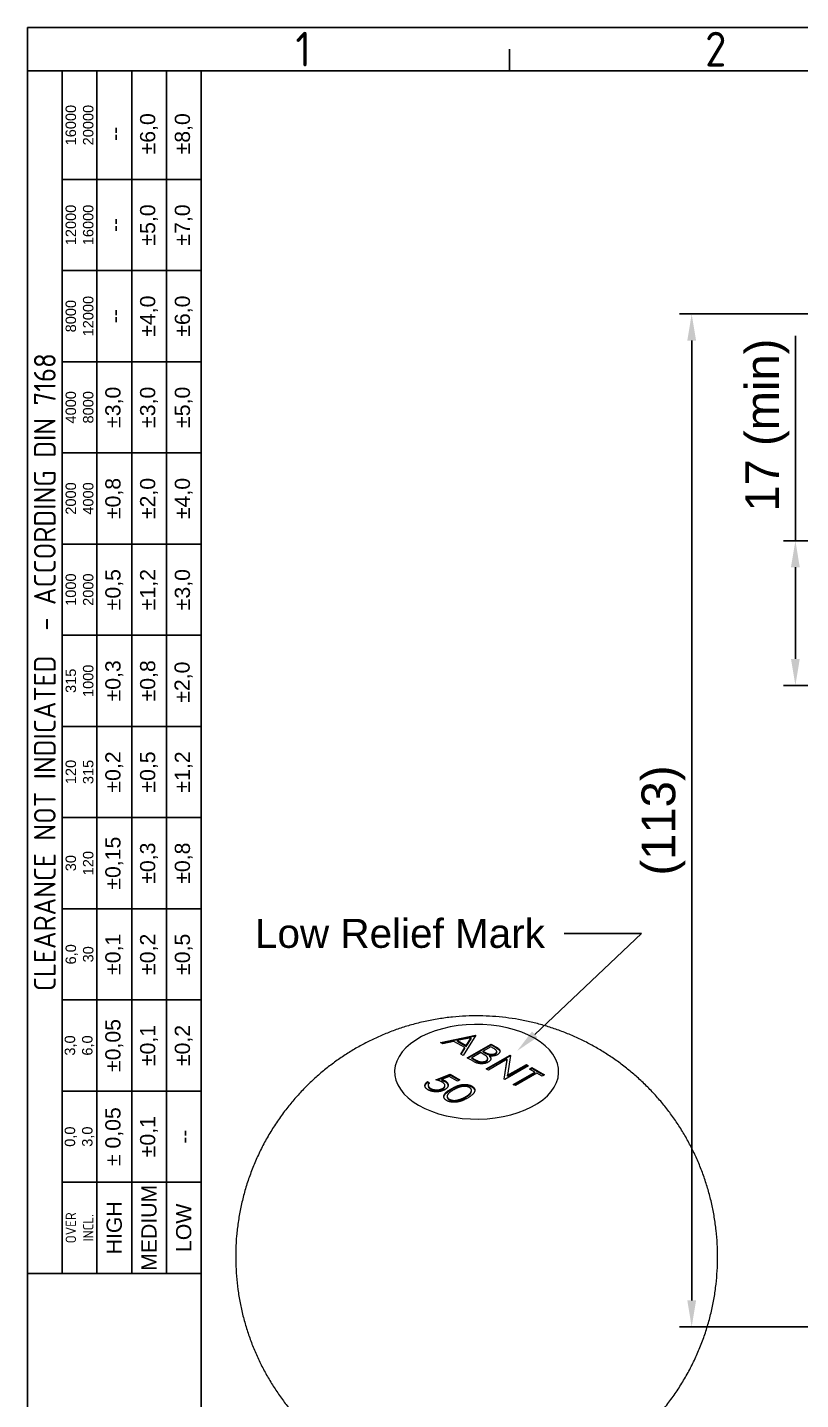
# Model space of a CAD drawing. Header units: millimetres. Extents: x 4510 to 4691, y 1198 to 1451.
# Drawn here: x 4510.4 to 4590.5, y 1308.6 to 1450.8 of the extents above; entities that cross this region are included whole.
import ezdxf
from ezdxf import colors
from ezdxf.entities.mleader import LeaderData, LeaderLine
from ezdxf.enums import TextEntityAlignment as Align
from ezdxf.math import Vec2, Vec3

# ---------------------------------------------------------------- set-up
doc = ezdxf.new("R2010")
doc.units = ezdxf.units.MM
doc.layers.add('AM_5', color=3, linetype='Continuous', lineweight=25)
doc.styles.add('ACISOTS', font='isocp.shx', dxfattribs={"height": 1})
doc.styles.get("Standard").update_dxf_attribs({"font": 'arial.ttf'})
doc.dimstyles.new('ISO-25', dxfattribs={"dimtxt": 3.5, "dimasz": 2.75, "dimexe": 1.25, "dimexo": 0.625, "dimtad": 1, "dimtxsty": 'Standard', "dimcen": 2.5, "dimadec": 0, "dimazin": 0, "dimtfac": 1, "dimtmove": 0, "dimatfit": 3, "dimfxl": 1, "dimarcsym": 0})

# ---------------------------------------------------------------- blocks, each defined once
blk = doc.blocks.new('*D14')
at = {"layer": 'AM_5', "color": 0, "lineweight": -2, "ltscale": 0.25, "transparency": 16777216}
for p, q in [((4590.01, 1397.6), (4590.01, 1418.82)), ((4597.59, 1397.6), (4588.76, 1397.6)), ((4590.01, 1385.35), (4590.01, 1394.85)), ((4605.43, 1382.6), (4588.76, 1382.6))]:
    blk.add_line(p, q, dxfattribs=at)
at = {"layer": 'AM_5', "color": 0, "ltscale": 0.25, "transparency": 16777216}
for points in [[(4589.55, 1394.85), (4590.46, 1394.85), (4590.01, 1397.6)], [(4589.55, 1385.35), (4590.46, 1385.35), (4590.01, 1382.6)]]:
    blk.add_solid(points, dxfattribs=at)
at = {"layer": 'Defpoints', "color": 0, "ltscale": 0.25, "transparency": 16777216}
for p in [(4590.01, 1397.6), (4598.21, 1397.6), (4606.05, 1382.6)]:
    blk.add_point(p, dxfattribs=at)
at = {"layer": 'AM_5', "color": 0, "ltscale": 0.25, "transparency": 16777216, "insert": (4587.09, 1409.58), "char_height": 3.5, "attachment_point": 5, "rotation": 90}
blk.add_mtext('17 (min)', dxfattribs=at)
blk = doc.blocks.new('*D20')
at = {"layer": 'AM_5', "color": 0, "lineweight": -2, "ltscale": 0.25, "transparency": 16777216}
for p, q in [((4616.9, 1421.1), (4578.01, 1421.1)), ((4579.26, 1418.35), (4579.26, 1318.85)), ((4617.52, 1316.1), (4578.01, 1316.1))]:
    blk.add_line(p, q, dxfattribs=at)
at = {"layer": 'AM_5', "color": 0, "ltscale": 0.25, "transparency": 16777216}
for points in [[(4578.81, 1418.35), (4579.72, 1418.35), (4579.26, 1421.1)], [(4578.81, 1318.85), (4579.72, 1318.85), (4579.26, 1316.1)]]:
    blk.add_solid(points, dxfattribs=at)
at = {"layer": 'Defpoints', "color": 0, "ltscale": 0.25, "transparency": 16777216}
for p in [(4617.52, 1421.1), (4579.26, 1316.1), (4618.15, 1316.1)]:
    blk.add_point(p, dxfattribs=at)
at = {"layer": 'AM_5', "color": 0, "ltscale": 0.25, "transparency": 16777216, "insert": (4576.34, 1368.6), "char_height": 3.5, "attachment_point": 5, "rotation": 90}
blk.add_mtext('(113)', dxfattribs=at)

msp = doc.modelspace()

# ---------------------------------------------------------------- linework, layer by layer
at = {"color": 135, "lineweight": 25}
for p, q in [((4510.431, 1197.901), (4510.431, 1450.801)), ((4510.431, 1450.801), (4691.331, 1450.801)), ((4560.381, 1446.301), (4560.381, 1448.551)), ((4514.031, 1321.651), (4514.031, 1446.301)), ((4517.631, 1446.301), (4517.631, 1321.651)), ((4521.231, 1446.301), (4521.231, 1321.651)), ((4524.831, 1321.651), (4524.831, 1446.301)), ((4528.431, 1435.051), (4514.031, 1435.051)), ((4528.431, 1425.601), (4514.031, 1425.601)), ((4528.431, 1416.151), (4514.031, 1416.151)), ((4528.431, 1406.701), (4514.031, 1406.701)), ((4528.431, 1397.251), (4514.031, 1397.251)), ((4528.431, 1387.801), (4514.031, 1387.801)), ((4528.431, 1378.351), (4514.031, 1378.351)), ((4528.431, 1368.901), (4514.031, 1368.901)), ((4528.431, 1359.451), (4514.031, 1359.451)), ((4528.431, 1350.001), (4514.031, 1350.001)), ((4528.431, 1340.551), (4514.031, 1340.551)), ((4528.431, 1331.101), (4514.031, 1331.101))]:
    msp.add_line(p, q, dxfattribs=at)
for p, q in [((4686.831, 1446.301), (4527.531, 1446.301)), ((4528.431, 1446.301), (4528.431, 1202.401))]:
    msp.add_line(p, q)
at = {"color": 7, "linetype": 'Continuous', "lineweight": 15}
for p, q in [((4553.219, 1345.6), (4556.868, 1346.351)), ((4553.461, 1345.46), (4553.219, 1345.6)), ((4553.323, 1345.54), (4556.858, 1346.268)), ((4554.631, 1345.701), (4553.461, 1345.46)), ((4555.753, 1345.053), (4554.631, 1345.701)), ((4556.399, 1346.065), (4555.005, 1345.778)), ((4555.005, 1345.778), (4555.89, 1345.267)), ((4555.005, 1345.696), (4555.005, 1345.778)), ((4555.005, 1345.696), (4555.89, 1345.186)), ((4556.9, 1346.333), (4555.567, 1344.245)), ((4555.89, 1345.267), (4556.399, 1346.065)), ((4555.89, 1345.186), (4556.399, 1345.983)), ((4556.399, 1345.983), (4556.399, 1346.065)), ((4556.868, 1346.351), (4556.9, 1346.333)), ((4556.868, 1346.283), (4556.868, 1346.351)), ((4555.326, 1344.384), (4555.753, 1345.053)), ((4555.567, 1344.245), (4555.326, 1344.384)), ((4555.364, 1344.362), (4555.753, 1344.972)), ((4555.753, 1344.972), (4555.753, 1345.053)), ((4555.89, 1345.186), (4555.89, 1345.267)), ((4556.011, 1343.988), (4558.486, 1345.417)), ((4556.082, 1343.948), (4558.486, 1345.335)), ((4557.407, 1344.538), (4556.487, 1344.007)), ((4557.555, 1344.453), (4557.407, 1344.538)), ((4558.454, 1345.142), (4557.661, 1344.684)), ((4557.661, 1344.684), (4557.81, 1344.598)), ((4557.661, 1344.603), (4557.661, 1344.684)), ((4557.661, 1344.603), (4557.81, 1344.517)), ((4557.81, 1344.517), (4557.81, 1344.598)), ((4557.978, 1342.853), (4560.453, 1344.282)), ((4558.049, 1342.812), (4560.453, 1344.2)), ((4558.329, 1344.11), (4558.329, 1344.192)), ((4558.756, 1344.968), (4558.454, 1345.142)), ((4558.486, 1345.417), (4558.969, 1345.138)), ((4558.486, 1345.335), (4558.486, 1345.417)), ((4558.486, 1345.335), (4558.969, 1345.057)), ((4558.915, 1344.374), (4558.915, 1344.456)), ((4558.969, 1345.057), (4558.969, 1345.138)), ((4559.061, 1344.553), (4559.061, 1344.655)), ((4560.5, 1344.255), (4560.187, 1342.186)), ((4560.453, 1344.282), (4560.5, 1344.255)), ((4560.453, 1344.2), (4560.453, 1344.282)), ((4560.453, 1344.2), (4560.489, 1344.18)), ((4556.681, 1343.602), (4556.011, 1343.988)), ((4556.487, 1344.007), (4556.803, 1343.824)), ((4556.487, 1343.925), (4556.487, 1344.007)), ((4556.487, 1343.925), (4556.803, 1343.743)), ((4556.803, 1343.743), (4556.803, 1343.824)), ((4557.951, 1343.598), (4557.951, 1343.68)), ((4558.201, 1342.725), (4557.978, 1342.853)), ((4558.123, 1343.83), (4558.123, 1343.932)), ((4560.144, 1343.846), (4558.201, 1342.725)), ((4559.832, 1341.783), (4560.144, 1343.846)), ((4559.843, 1341.776), (4560.144, 1343.765)), ((4562.357, 1343.182), (4559.882, 1341.754)), ((4560.144, 1343.765), (4560.144, 1343.846)), ((4560.187, 1342.186), (4562.135, 1343.311)), ((4560.187, 1342.105), (4562.135, 1343.229)), ((4562.135, 1343.311), (4562.357, 1343.182)), ((4562.135, 1343.229), (4562.135, 1343.311)), ((4562.135, 1343.229), (4562.286, 1343.142)), ((4562.452, 1342.834), (4562.706, 1342.981)), ((4562.992, 1342.523), (4562.452, 1342.834)), ((4562.523, 1342.794), (4562.706, 1342.899)), ((4562.706, 1342.981), (4564.007, 1342.23)), ((4562.706, 1342.899), (4562.706, 1342.981)), ((4562.706, 1342.899), (4563.936, 1342.189)), ((4551.877, 1341.529), (4552.099, 1341.401)), ((4551.877, 1341.447), (4551.877, 1341.529)), ((4551.877, 1341.447), (4552.055, 1341.344)), ((4552.734, 1341.73), (4554.225, 1342.298)), ((4552.857, 1341.695), (4554.225, 1342.216)), ((4554.145, 1342.051), (4553.361, 1341.753)), ((4553.361, 1341.671), (4553.361, 1341.753)), ((4553.7, 1341.53), (4553.7, 1341.612)), ((4554.987, 1341.565), (4554.145, 1342.051)), ((4554.225, 1342.298), (4555.241, 1341.712)), ((4554.225, 1342.216), (4554.225, 1342.298)), ((4554.225, 1342.216), (4555.17, 1341.671)), ((4555.241, 1341.712), (4554.987, 1341.565)), ((4559.882, 1341.754), (4559.832, 1341.783)), ((4560.187, 1342.105), (4560.187, 1342.186)), ((4560.771, 1341.241), (4562.992, 1342.523)), ((4560.993, 1341.113), (4560.771, 1341.241)), ((4560.841, 1341.2), (4562.992, 1342.441)), ((4563.214, 1342.395), (4560.993, 1341.113)), ((4562.992, 1342.441), (4562.992, 1342.523)), ((4563.753, 1342.083), (4563.214, 1342.395)), ((4564.007, 1342.23), (4563.753, 1342.083)), ((4551.958, 1341.17), (4551.958, 1341.068)), ((4552.201, 1340.747), (4552.201, 1340.829)), ((4553.457, 1340.747), (4553.457, 1340.829)), ((4553.689, 1341.042), (4553.689, 1341.144)), ((4553.926, 1340.033), (4553.926, 1339.931)), ((4554.351, 1340.714), (4554.351, 1340.795)), ((4555.812, 1339.872), (4555.812, 1339.953)), ((4556.445, 1340.522), (4556.445, 1340.624)), ((4556.481, 1340.988), (4556.481, 1341.069)), ((4554.14, 1339.628), (4554.14, 1339.71)), ((4555.096, 1339.567), (4555.096, 1339.648))]:
    msp.add_line(p, q, dxfattribs=at)
at = {"color": 135, "lineweight": 25}
msp.add_lwpolyline([(4528.431, 1446.301), (4528.431, 1321.651), (4510.431, 1321.651), (4510.431, 1446.301)], close=True, dxfattribs=at)
at = {"color": 7, "linetype": 'Continuous', "lineweight": 15, "flags": 128}
msp.add_lwpolyline([(4550.967, 1339.084), (4551.606, 1338.751), (4552.3, 1338.456), (4553.042, 1338.204), (4553.825, 1337.997), (4554.639, 1337.836), (4555.478, 1337.724), (4556.332, 1337.661), (4557.193, 1337.648), (4558.052, 1337.686), (4558.899, 1337.774), (4559.727, 1337.91), (4560.527, 1338.095), (4561.29, 1338.325), (4562.009, 1338.598), (4562.676, 1338.913), (4563.285, 1339.264), (4563.829, 1339.649), (4564.303, 1340.064), (4564.701, 1340.505), (4565.021, 1340.966), (4565.258, 1341.444), (4565.41, 1341.934), (4565.475, 1342.429), (4565.453, 1342.926), (4565.344, 1343.419), (4565.15, 1343.903), (4564.871, 1344.374), (4564.512, 1344.825), (4564.075, 1345.254), (4563.565, 1345.654), (4562.988, 1346.023), (4562.349, 1346.357), (4561.655, 1346.651), (4560.913, 1346.903), (4560.131, 1347.11), (4559.316, 1347.271), (4558.477, 1347.384), (4557.623, 1347.446), (4556.762, 1347.459), (4555.904, 1347.421), (4555.056, 1347.334), (4554.229, 1347.197), (4553.429, 1347.012), (4552.666, 1346.782), (4551.947, 1346.509), (4551.279, 1346.195), (4550.671, 1345.843), (4550.126, 1345.458), (4549.653, 1345.043), (4549.254, 1344.602), (4548.935, 1344.141), (4548.698, 1343.663), (4548.546, 1343.174), (4548.48, 1342.678), (4548.502, 1342.181), (4548.611, 1341.688), (4548.806, 1341.204), (4549.084, 1340.733), (4549.444, 1340.282), (4549.88, 1339.853), (4550.39, 1339.453), (4550.967, 1339.084)], dxfattribs=at)
at = {"color": 7, "linetype": 'Continuous', "lineweight": 15}
for points, knots in [([(4573.879, 1304.987), (4574.065, 1305.156), (4574.574, 1305.621), (4575.356, 1306.438), (4576.257, 1307.468), (4577.128, 1308.587), (4577.959, 1309.793), (4578.715, 1311.042), (4579.394, 1312.327), (4579.995, 1313.643), (4580.516, 1314.985), (4580.958, 1316.349), (4581.319, 1317.73), (4581.599, 1319.123), (4581.8, 1320.524), (4581.92, 1321.927), (4581.961, 1323.329), (4581.924, 1324.726), (4581.81, 1326.112), (4581.619, 1327.484), (4581.355, 1328.838), (4581.017, 1330.17), (4580.608, 1331.477), (4580.131, 1332.754), (4579.587, 1333.998), (4578.978, 1335.207), (4578.308, 1336.376), (4577.578, 1337.504), (4576.792, 1338.587), (4575.952, 1339.623), (4575.06, 1340.61), (4574.12, 1341.545), (4573.135, 1342.427), (4572.107, 1343.254), (4571.038, 1344.024), (4569.932, 1344.735), (4568.791, 1345.387), (4567.618, 1345.979), (4566.413, 1346.508), (4565.179, 1346.974), (4563.919, 1347.375), (4562.632, 1347.711), (4561.321, 1347.979), (4559.987, 1348.178), (4558.632, 1348.306), (4557.257, 1348.359), (4555.865, 1348.336), (4554.459, 1348.234), (4553.044, 1348.05), (4551.626, 1347.782), (4550.261, 1347.44), (4548.957, 1347.036), (4547.72, 1346.58), (4546.51, 1346.059), (4545.329, 1345.475), (4544.18, 1344.83), (4543.067, 1344.125), (4541.992, 1343.362), (4540.959, 1342.544), (4539.97, 1341.672), (4539.029, 1340.749), (4538.137, 1339.777), (4537.266, 1338.722), (4536.427, 1337.581), (4535.632, 1336.355), (4534.912, 1335.088), (4534.269, 1333.788), (4533.706, 1332.459), (4533.222, 1331.106), (4532.818, 1329.733), (4532.495, 1328.346), (4532.252, 1326.949), (4532.089, 1325.546), (4532.006, 1324.143), (4532.002, 1322.743), (4532.075, 1321.351), (4532.226, 1319.971), (4532.451, 1318.607), (4532.751, 1317.263), (4533.122, 1315.942), (4533.563, 1314.649), (4534.072, 1313.387), (4534.647, 1312.159), (4535.285, 1310.968), (4535.983, 1309.818), (4536.74, 1308.711), (4537.552, 1307.649), (4538.417, 1306.638), (4539.249, 1305.752), (4539.814, 1305.228), (4540.054, 1305.005)], [0, 0, 0, 0, 0.00627578, 0.01728512, 0.0282977, 0.04055129, 0.05278977, 0.06497515, 0.07710579, 0.08918154, 0.1012027, 0.1131698, 0.12508354, 0.13694471, 0.14875416, 0.16051274, 0.1722213, 0.18388068, 0.19549167, 0.20705505, 0.2185716, 0.23004207, 0.24146722, 0.25284784, 0.26418478, 0.27547894, 0.28673137, 0.29794327, 0.30911606, 0.32025145, 0.33135153, 0.34241883, 0.35345652, 0.36446845, 0.3754594, 0.38643521, 0.39740303, 0.40837145, 0.41935081, 0.43035327, 0.44139289, 0.45248562, 0.46364887, 0.47490098, 0.48626012, 0.4977429, 0.50936263, 0.52112751, 0.53303906, 0.54509143, 0.55727149, 0.56827651, 0.57927836, 0.59027749, 0.60127517, 0.6122726, 0.62327081, 0.63427063, 0.64527271, 0.65627751, 0.66728534, 0.67829637, 0.68931067, 0.70154184, 0.71375511, 0.72591481, 0.73801964, 0.75006969, 0.76206537, 0.7740073, 0.78589623, 0.79773299, 0.80951843, 0.8212534, 0.83293875, 0.84457529, 0.85616382, 0.8677051, 0.8791999, 0.89064898, 0.90205311, 0.91341309, 0.92472981, 0.93600422, 0.94723745, 0.95843078, 0.96958576, 0.98070427, 0.99178859, 1, 1, 1, 1]), ([(4557.988, 1344.169), (4557.979, 1344.177), (4557.958, 1344.195), (4557.921, 1344.223), (4557.877, 1344.254), (4557.826, 1344.288), (4557.769, 1344.325), (4557.703, 1344.365), (4557.632, 1344.408), (4557.581, 1344.438), (4557.555, 1344.453)], [0, 0, 0, 0, 0.07930649, 0.17195282, 0.27705651, 0.39473058, 0.52617732, 0.67134477, 0.82928526, 1, 1, 1, 1]), ([(4557.81, 1344.598), (4557.832, 1344.586), (4557.875, 1344.562), (4557.938, 1344.528), (4557.999, 1344.497), (4558.055, 1344.47), (4558.11, 1344.446), (4558.162, 1344.427), (4558.209, 1344.409), (4558.27, 1344.392), (4558.343, 1344.376), (4558.432, 1344.364), (4558.522, 1344.361), (4558.611, 1344.365), (4558.697, 1344.377), (4558.777, 1344.396), (4558.852, 1344.422), (4558.894, 1344.445), (4558.915, 1344.456)], [0, 0, 0, 0, 0.072301, 0.1397003, 0.2022885, 0.2605995, 0.3131903, 0.3617389, 0.4057065, 0.44554, 0.518832, 0.5897782, 0.6588675, 0.7284305, 0.7972827, 0.8648154, 0.9313638, 1, 1, 1, 1]), ([(4557.81, 1344.517), (4557.832, 1344.504), (4557.875, 1344.48), (4557.938, 1344.446), (4557.999, 1344.416), (4558.055, 1344.388), (4558.11, 1344.365), (4558.162, 1344.345), (4558.209, 1344.328), (4558.27, 1344.31), (4558.343, 1344.294), (4558.432, 1344.283), (4558.522, 1344.279), (4558.611, 1344.284), (4558.697, 1344.295), (4558.777, 1344.315), (4558.852, 1344.34), (4558.894, 1344.363), (4558.915, 1344.374)], [0, 0, 0, 0, 0.072301, 0.1397003, 0.2022885, 0.2605995, 0.3131903, 0.3617389, 0.4057065, 0.44554, 0.518832, 0.5897782, 0.6588675, 0.7284305, 0.7972827, 0.8648154, 0.9313638, 1, 1, 1, 1]), ([(4557.951, 1343.68), (4557.964, 1343.687), (4557.99, 1343.702), (4558.022, 1343.728), (4558.05, 1343.754), (4558.075, 1343.781), (4558.093, 1343.81), (4558.108, 1343.84), (4558.118, 1343.871), (4558.124, 1343.914), (4558.121, 1343.97), (4558.096, 1344.037), (4558.053, 1344.104), (4558.01, 1344.147), (4557.988, 1344.169)], [0, 0, 0, 0, 0.0602874, 0.11960235, 0.17750337, 0.23514266, 0.29213259, 0.35087121, 0.41009786, 0.47073152, 0.5948287, 0.72257882, 0.85669139, 1, 1, 1, 1]), ([(4558.329, 1344.192), (4558.347, 1344.169), (4558.38, 1344.126), (4558.417, 1344.062), (4558.441, 1344.003), (4558.452, 1343.946), (4558.452, 1343.893), (4558.441, 1343.84), (4558.42, 1343.788), (4558.39, 1343.737), (4558.35, 1343.687), (4558.301, 1343.639), (4558.242, 1343.593), (4558.196, 1343.565), (4558.173, 1343.551)], [0, 0, 0, 0, 0.1060575, 0.2029143, 0.2903002, 0.3702226, 0.4463837, 0.5213969, 0.5982911, 0.6761425, 0.7555287, 0.8348872, 0.916646, 1, 1, 1, 1]), ([(4559.142, 1344.33), (4559.114, 1344.315), (4559.059, 1344.285), (4558.966, 1344.248), (4558.868, 1344.218), (4558.766, 1344.195), (4558.66, 1344.182), (4558.551, 1344.175), (4558.44, 1344.179), (4558.367, 1344.187), (4558.329, 1344.192)], [0, 0, 0, 0, 0.13056911, 0.25658061, 0.38055162, 0.50362292, 0.62573932, 0.74754858, 0.87176612, 1, 1, 1, 1]), ([(4558.329, 1344.11), (4558.379, 1344.05), (4558.45, 1343.963), (4558.438, 1343.869), (4558.434, 1343.84)], [0, 0, 0, 0, 0.6932568, 1, 1, 1, 1]), ([(4558.915, 1344.456), (4558.929, 1344.464), (4558.955, 1344.48), (4558.988, 1344.506), (4559.015, 1344.534), (4559.037, 1344.561), (4559.051, 1344.59), (4559.06, 1344.62), (4559.062, 1344.651), (4559.058, 1344.683), (4559.047, 1344.716), (4559.028, 1344.75), (4559.001, 1344.784), (4558.968, 1344.819), (4558.925, 1344.855), (4558.877, 1344.893), (4558.819, 1344.931), (4558.777, 1344.956), (4558.756, 1344.968)], [0, 0, 0, 0, 0.0570031, 0.1118179, 0.1644024, 0.2158698, 0.2668411, 0.317479, 0.3699021, 0.4234004, 0.4797184, 0.5392415, 0.6024307, 0.6710295, 0.7444848, 0.823454, 0.9087403, 1, 1, 1, 1]), ([(4558.915, 1344.374), (4558.971, 1344.414), (4559.051, 1344.47), (4559.057, 1344.542), (4559.059, 1344.564)], [0, 0, 0, 0, 0.6926227, 1, 1, 1, 1]), ([(4558.969, 1345.138), (4558.992, 1345.125), (4559.038, 1345.098), (4559.101, 1345.057), (4559.158, 1345.019), (4559.208, 1344.98), (4559.253, 1344.943), (4559.291, 1344.908), (4559.322, 1344.873), (4559.354, 1344.829), (4559.383, 1344.774), (4559.401, 1344.706), (4559.398, 1344.638), (4559.379, 1344.57), (4559.344, 1344.504), (4559.292, 1344.441), (4559.226, 1344.382), (4559.17, 1344.348), (4559.142, 1344.33)], [0, 0, 0, 0, 0.0625941, 0.12132294, 0.17668014, 0.2283651, 0.27686845, 0.32187913, 0.36409863, 0.4033557, 0.47796795, 0.55053546, 0.62358446, 0.69817488, 0.77335367, 0.84728113, 0.92281834, 1, 1, 1, 1]), ([(4558.969, 1345.057), (4559.068, 1344.995), (4559.266, 1344.871), (4559.425, 1344.694), (4559.395, 1344.605), (4559.393, 1344.6)], [0, 0, 0, 0, 0.4867647, 0.9688352, 1, 1, 1, 1]), ([(4558.173, 1343.551), (4558.148, 1343.538), (4558.1, 1343.511), (4558.02, 1343.477), (4557.936, 1343.448), (4557.849, 1343.424), (4557.757, 1343.407), (4557.661, 1343.394), (4557.561, 1343.388), (4557.459, 1343.386), (4557.356, 1343.391), (4557.254, 1343.402), (4557.153, 1343.42), (4557.054, 1343.443), (4556.958, 1343.474), (4556.863, 1343.51), (4556.769, 1343.553), (4556.71, 1343.585), (4556.681, 1343.602)], [0, 0, 0, 0, 0.0611603, 0.1203346, 0.1781803, 0.2352351, 0.292683, 0.3511862, 0.4104566, 0.4717199, 0.5337612, 0.595739, 0.6578875, 0.7212952, 0.7868225, 0.8546862, 0.925478, 1, 1, 1, 1]), ([(4556.803, 1343.824), (4556.826, 1343.811), (4556.871, 1343.786), (4556.935, 1343.751), (4556.998, 1343.719), (4557.057, 1343.692), (4557.113, 1343.668), (4557.166, 1343.647), (4557.216, 1343.63), (4557.278, 1343.612), (4557.355, 1343.597), (4557.448, 1343.586), (4557.542, 1343.582), (4557.635, 1343.587), (4557.725, 1343.599), (4557.809, 1343.619), (4557.886, 1343.645), (4557.929, 1343.668), (4557.951, 1343.68)], [0, 0, 0, 0, 0.0725025, 0.139739, 0.2017951, 0.2598219, 0.312206, 0.3607734, 0.4045403, 0.4436981, 0.5168408, 0.5878743, 0.6579654, 0.7289694, 0.7993077, 0.8666358, 0.9331163, 1, 1, 1, 1]), ([(4556.803, 1343.743), (4556.826, 1343.73), (4556.871, 1343.705), (4556.935, 1343.669), (4556.998, 1343.638), (4557.057, 1343.61), (4557.113, 1343.586), (4557.166, 1343.565), (4557.216, 1343.548), (4557.278, 1343.531), (4557.355, 1343.515), (4557.448, 1343.504), (4557.542, 1343.501), (4557.635, 1343.506), (4557.725, 1343.518), (4557.809, 1343.537), (4557.886, 1343.563), (4557.929, 1343.586), (4557.951, 1343.598)], [0, 0, 0, 0, 0.0725025, 0.139739, 0.2017951, 0.2598219, 0.312206, 0.3607734, 0.4045403, 0.4436981, 0.5168408, 0.5878743, 0.6579654, 0.7289694, 0.7993077, 0.8666358, 0.9331163, 1, 1, 1, 1]), ([(4557.951, 1343.598), (4558.007, 1343.637), (4558.108, 1343.709), (4558.113, 1343.8), (4558.115, 1343.841)], [0, 0, 0, 0, 0.5513334, 1, 1, 1, 1]), ([(4551.633, 1341.034), (4551.629, 1341.048), (4551.604, 1341.128), (4551.689, 1341.278), (4551.814, 1341.391), (4551.877, 1341.447)], [0, 0, 0, 0, 0.0925842, 0.5460262, 1, 1, 1, 1]), ([(4551.934, 1340.69), (4551.91, 1340.704), (4551.863, 1340.733), (4551.802, 1340.78), (4551.748, 1340.828), (4551.704, 1340.878), (4551.669, 1340.929), (4551.644, 1340.983), (4551.626, 1341.039), (4551.619, 1341.096), (4551.62, 1341.153), (4551.631, 1341.209), (4551.65, 1341.265), (4551.678, 1341.32), (4551.714, 1341.374), (4551.76, 1341.427), (4551.814, 1341.479), (4551.856, 1341.512), (4551.877, 1341.529)], [0, 0, 0, 0, 0.0654211, 0.1287084, 0.1902361, 0.2507244, 0.3106372, 0.3707664, 0.4316147, 0.493523, 0.5558835, 0.6173424, 0.678668, 0.7407114, 0.8029854, 0.8668026, 0.9323472, 1, 1, 1, 1]), ([(4552.099, 1341.401), (4552.081, 1341.384), (4552.046, 1341.351), (4552.006, 1341.301), (4551.977, 1341.252), (4551.96, 1341.204), (4551.956, 1341.155), (4551.962, 1341.106), (4551.978, 1341.056), (4552.005, 1341.006), (4552.04, 1340.957), (4552.086, 1340.911), (4552.138, 1340.867), (4552.18, 1340.842), (4552.201, 1340.829)], [0, 0, 0, 0, 0.0946873, 0.1819942, 0.2643769, 0.3421799, 0.4186176, 0.4965091, 0.5773691, 0.6615106, 0.7467326, 0.831258, 0.9152056, 1, 1, 1, 1]), ([(4553.406, 1341.489), (4553.387, 1341.5), (4553.346, 1341.522), (4553.279, 1341.553), (4553.205, 1341.584), (4553.125, 1341.615), (4553.037, 1341.645), (4552.943, 1341.674), (4552.841, 1341.703), (4552.77, 1341.721), (4552.734, 1341.73)], [0, 0, 0, 0, 0.102203, 0.2110233, 0.3250997, 0.4465021, 0.5737877, 0.7089007, 0.8503579, 1, 1, 1, 1]), ([(4553.361, 1341.753), (4553.394, 1341.742), (4553.459, 1341.72), (4553.549, 1341.686), (4553.63, 1341.65), (4553.677, 1341.625), (4553.7, 1341.612)], [0, 0, 0, 0, 0.2750684, 0.5329015, 0.7739735, 1, 1, 1, 1]), ([(4553.361, 1341.671), (4553.394, 1341.66), (4553.459, 1341.639), (4553.549, 1341.604), (4553.63, 1341.569), (4553.677, 1341.543), (4553.7, 1341.53)], [0, 0, 0, 0, 0.2750684, 0.5329015, 0.7739735, 1, 1, 1, 1]), ([(4553.457, 1340.829), (4553.476, 1340.84), (4553.514, 1340.863), (4553.564, 1340.901), (4553.604, 1340.939), (4553.637, 1340.979), (4553.663, 1341.02), (4553.681, 1341.062), (4553.689, 1341.106), (4553.69, 1341.151), (4553.684, 1341.195), (4553.668, 1341.24), (4553.645, 1341.283), (4553.614, 1341.327), (4553.574, 1341.368), (4553.526, 1341.41), (4553.47, 1341.45), (4553.428, 1341.476), (4553.406, 1341.489)], [0, 0, 0, 0, 0.0653514, 0.127916, 0.1883602, 0.2472161, 0.3056301, 0.3637698, 0.4226609, 0.4826873, 0.5433002, 0.604118, 0.6649649, 0.7274135, 0.7914676, 0.8580554, 0.9270368, 1, 1, 1, 1]), ([(4553.7, 1341.612), (4553.727, 1341.596), (4553.781, 1341.564), (4553.849, 1341.511), (4553.907, 1341.457), (4553.954, 1341.401), (4553.991, 1341.343), (4554.015, 1341.283), (4554.03, 1341.221), (4554.033, 1341.158), (4554.026, 1341.095), (4554.008, 1341.032), (4553.979, 1340.971), (4553.939, 1340.913), (4553.889, 1340.855), (4553.826, 1340.8), (4553.753, 1340.746), (4553.698, 1340.712), (4553.67, 1340.695)], [0, 0, 0, 0, 0.0658076, 0.1293943, 0.1908941, 0.2512811, 0.310815, 0.370371, 0.4307683, 0.4928813, 0.5551039, 0.6160671, 0.677256, 0.7382598, 0.8007621, 0.8647776, 0.9310453, 1, 1, 1, 1]), ([(4553.7, 1341.53), (4553.812, 1341.455), (4554.004, 1341.326), (4554.007, 1341.158), (4554.009, 1341.087)], [0, 0, 0, 0, 0.5818654, 1, 1, 1, 1]), ([(4554.351, 1340.795), (4554.391, 1340.818), (4554.469, 1340.862), (4554.586, 1340.924), (4554.7, 1340.98), (4554.809, 1341.031), (4554.915, 1341.075), (4555.018, 1341.113), (4555.116, 1341.146), (4555.212, 1341.173), (4555.305, 1341.195), (4555.396, 1341.213), (4555.486, 1341.226), (4555.575, 1341.236), (4555.662, 1341.242), (4555.747, 1341.245), (4555.832, 1341.243), (4555.915, 1341.237), (4555.996, 1341.227), (4556.074, 1341.215), (4556.149, 1341.199), (4556.222, 1341.179), (4556.291, 1341.157), (4556.358, 1341.131), (4556.422, 1341.102), (4556.461, 1341.08), (4556.481, 1341.069)], [0, 0, 0, 0, 0.0685946, 0.133246, 0.1943126, 0.2512792, 0.3045134, 0.3542349, 0.4004806, 0.4434108, 0.4840149, 0.5232523, 0.5610424, 0.5979002, 0.6335185, 0.6683144, 0.7024957, 0.7366854, 0.7702932, 0.8034373, 0.835913, 0.8684602, 0.9008465, 0.9334665, 0.9662576, 1, 1, 1, 1]), ([(4553.67, 1340.695), (4553.649, 1340.684), (4553.608, 1340.661), (4553.544, 1340.629), (4553.476, 1340.601), (4553.407, 1340.575), (4553.335, 1340.552), (4553.262, 1340.532), (4553.185, 1340.515), (4553.107, 1340.5), (4553.029, 1340.488), (4552.95, 1340.48), (4552.872, 1340.475), (4552.794, 1340.472), (4552.717, 1340.474), (4552.64, 1340.478), (4552.563, 1340.485), (4552.488, 1340.496), (4552.413, 1340.509), (4552.34, 1340.526), (4552.268, 1340.546), (4552.198, 1340.568), (4552.13, 1340.594), (4552.063, 1340.623), (4551.997, 1340.655), (4551.955, 1340.678), (4551.934, 1340.69)], [0, 0, 0, 0, 0.0440145, 0.0874341, 0.1301184, 0.1725537, 0.2145548, 0.2562981, 0.2984382, 0.340849, 0.3827152, 0.423924, 0.4642462, 0.5040737, 0.5438619, 0.5835667, 0.6230943, 0.6632291, 0.7035513, 0.7439379, 0.7845413, 0.8257501, 0.8677574, 0.9107452, 0.9549144, 1, 1, 1, 1]), ([(4551.975, 1341.078), (4551.972, 1341.047), (4551.964, 1340.97), (4552.049, 1340.853), (4552.151, 1340.783), (4552.201, 1340.747)], [0, 0, 0, 0, 0.2517866, 0.6258938, 1, 1, 1, 1]), ([(4552.201, 1340.829), (4552.223, 1340.817), (4552.266, 1340.794), (4552.336, 1340.763), (4552.409, 1340.737), (4552.486, 1340.716), (4552.565, 1340.699), (4552.648, 1340.687), (4552.735, 1340.679), (4552.824, 1340.676), (4552.913, 1340.678), (4553, 1340.684), (4553.084, 1340.696), (4553.165, 1340.712), (4553.243, 1340.734), (4553.318, 1340.76), (4553.39, 1340.792), (4553.434, 1340.816), (4553.457, 1340.829)], [0, 0, 0, 0, 0.0642073, 0.1264247, 0.1876803, 0.2482164, 0.3083051, 0.369661, 0.4316986, 0.4959469, 0.559758, 0.6222954, 0.6839106, 0.7450924, 0.8067402, 0.8690866, 0.93329, 1, 1, 1, 1]), ([(4552.201, 1340.747), (4552.223, 1340.735), (4552.266, 1340.712), (4552.336, 1340.682), (4552.409, 1340.655), (4552.486, 1340.634), (4552.565, 1340.617), (4552.648, 1340.605), (4552.735, 1340.597), (4552.824, 1340.594), (4552.913, 1340.596), (4553, 1340.602), (4553.084, 1340.614), (4553.165, 1340.631), (4553.243, 1340.652), (4553.318, 1340.679), (4553.39, 1340.71), (4553.434, 1340.735), (4553.457, 1340.747)], [0, 0, 0, 0, 0.0642073, 0.1264247, 0.1876803, 0.2482164, 0.3083051, 0.369661, 0.4316986, 0.4959469, 0.559758, 0.6222954, 0.6839106, 0.7450924, 0.8067402, 0.8690866, 0.93329, 1, 1, 1, 1]), ([(4553.457, 1340.747), (4553.539, 1340.802), (4553.673, 1340.891), (4553.67, 1341.007), (4553.669, 1341.053)], [0, 0, 0, 0, 0.60837249, 1, 1, 1, 1]), ([(4553.879, 1339.567), (4553.86, 1339.579), (4553.822, 1339.601), (4553.771, 1339.638), (4553.727, 1339.676), (4553.688, 1339.716), (4553.654, 1339.758), (4553.627, 1339.801), (4553.605, 1339.846), (4553.588, 1339.892), (4553.579, 1339.939), (4553.575, 1339.988), (4553.579, 1340.037), (4553.59, 1340.088), (4553.607, 1340.139), (4553.631, 1340.191), (4553.662, 1340.244), (4553.7, 1340.298), (4553.747, 1340.354), (4553.803, 1340.412), (4553.87, 1340.471), (4553.947, 1340.532), (4554.033, 1340.596), (4554.129, 1340.661), (4554.236, 1340.728), (4554.312, 1340.773), (4554.351, 1340.795)], [0, 0, 0, 0, 0.03378715, 0.06662166, 0.09928488, 0.13136117, 0.16358519, 0.19610393, 0.22890225, 0.26215806, 0.29599122, 0.33021785, 0.36505983, 0.40095074, 0.43762038, 0.47570753, 0.51538069, 0.55641354, 0.59976483, 0.64642416, 0.69643144, 0.74978152, 0.80657331, 0.86743553, 0.93188675, 1, 1, 1, 1]), ([(4553.587, 1339.905), (4553.585, 1339.927), (4553.575, 1340.007), (4553.671, 1340.201), (4553.927, 1340.458), (4554.21, 1340.629), (4554.351, 1340.714)], [0, 0, 0, 0, 0.0676597, 0.2542332, 0.626457, 1, 1, 1, 1]), ([(4556.033, 1339.825), (4555.995, 1339.803), (4555.92, 1339.761), (4555.807, 1339.701), (4555.696, 1339.648), (4555.589, 1339.599), (4555.483, 1339.556), (4555.38, 1339.519), (4555.28, 1339.486), (4555.181, 1339.46), (4555.084, 1339.438), (4554.99, 1339.421), (4554.897, 1339.406), (4554.805, 1339.396), (4554.715, 1339.39), (4554.626, 1339.389), (4554.54, 1339.39), (4554.455, 1339.396), (4554.372, 1339.406), (4554.292, 1339.419), (4554.216, 1339.436), (4554.142, 1339.455), (4554.071, 1339.478), (4554.004, 1339.505), (4553.939, 1339.534), (4553.899, 1339.556), (4553.879, 1339.567)], [0, 0, 0, 0, 0.0650633, 0.1267732, 0.1855158, 0.2407647, 0.2929798, 0.3422504, 0.3889193, 0.4327757, 0.4746284, 0.5147747, 0.5536059, 0.5914264, 0.6280281, 0.6638036, 0.6989843, 0.7335915, 0.7676285, 0.8012083, 0.8342638, 0.8669807, 0.8997197, 0.9327019, 0.9661759, 1, 1, 1, 1]), ([(4554.574, 1340.668), (4554.541, 1340.649), (4554.477, 1340.612), (4554.388, 1340.555), (4554.307, 1340.502), (4554.234, 1340.451), (4554.171, 1340.401), (4554.115, 1340.355), (4554.068, 1340.31), (4554.03, 1340.267), (4553.999, 1340.226), (4553.974, 1340.185), (4553.953, 1340.145), (4553.938, 1340.106), (4553.93, 1340.067), (4553.925, 1340.028), (4553.928, 1339.991), (4553.937, 1339.941), (4553.959, 1339.883), (4554.003, 1339.818), (4554.062, 1339.759), (4554.114, 1339.726), (4554.14, 1339.71)], [0, 0, 0, 0, 0.0729511, 0.1415837, 0.2059265, 0.2653014, 0.3205972, 0.3718165, 0.4187898, 0.4616987, 0.5021336, 0.5408043, 0.5781805, 0.6142969, 0.6496782, 0.6842995, 0.718359, 0.7520809, 0.8176524, 0.8797221, 0.9399656, 1, 1, 1, 1]), ([(4553.951, 1339.939), (4553.943, 1339.917), (4553.919, 1339.85), (4553.993, 1339.736), (4554.091, 1339.664), (4554.14, 1339.628)], [0, 0, 0, 0, 0.1916767, 0.5960419, 1, 1, 1, 1]), ([(4554.351, 1340.714), (4554.391, 1340.737), (4554.469, 1340.781), (4554.586, 1340.843), (4554.7, 1340.899), (4554.809, 1340.949), (4554.915, 1340.994), (4555.018, 1341.032), (4555.116, 1341.064), (4555.212, 1341.091), (4555.305, 1341.113), (4555.396, 1341.131), (4555.486, 1341.144), (4555.575, 1341.155), (4555.662, 1341.161), (4555.747, 1341.163), (4555.832, 1341.161), (4555.915, 1341.155), (4555.996, 1341.146), (4556.074, 1341.133), (4556.149, 1341.117), (4556.222, 1341.098), (4556.291, 1341.076), (4556.358, 1341.05), (4556.422, 1341.021), (4556.461, 1340.999), (4556.481, 1340.988)], [0, 0, 0, 0, 0.0685946, 0.133246, 0.1943126, 0.2512792, 0.3045134, 0.3542349, 0.4004806, 0.4434108, 0.4840149, 0.5232523, 0.5610424, 0.5979002, 0.6335185, 0.6683144, 0.7024957, 0.7366854, 0.7702932, 0.8034373, 0.835913, 0.8684602, 0.9008465, 0.9334665, 0.9662576, 1, 1, 1, 1]), ([(4556.234, 1340.919), (4556.205, 1340.934), (4556.148, 1340.964), (4556.046, 1340.999), (4555.934, 1341.023), (4555.833, 1341.036), (4555.749, 1341.042), (4555.683, 1341.043), (4555.617, 1341.04), (4555.55, 1341.035), (4555.482, 1341.027), (4555.412, 1341.015), (4555.342, 1341), (4555.27, 1340.982), (4555.196, 1340.96), (4555.119, 1340.933), (4555.037, 1340.902), (4554.952, 1340.864), (4554.863, 1340.823), (4554.77, 1340.776), (4554.672, 1340.724), (4554.608, 1340.687), (4554.574, 1340.668)], [0, 0, 0, 0, 0.06038662, 0.12088325, 0.18275462, 0.24781103, 0.2812991, 0.31508762, 0.3497024, 0.38485658, 0.4209662, 0.45851119, 0.49717472, 0.53760205, 0.58050302, 0.62746754, 0.67838821, 0.73398322, 0.7937467, 0.85771367, 0.92669786, 1, 1, 1, 1]), ([(4555.096, 1339.648), (4555.125, 1339.657), (4555.185, 1339.674), (4555.275, 1339.703), (4555.363, 1339.736), (4555.453, 1339.772), (4555.542, 1339.812), (4555.632, 1339.856), (4555.723, 1339.903), (4555.782, 1339.936), (4555.812, 1339.953)], [0, 0, 0, 0, 0.1105883, 0.2245418, 0.3425035, 0.4643241, 0.590756, 0.7222275, 0.8588428, 1, 1, 1, 1]), ([(4555.096, 1339.567), (4555.125, 1339.575), (4555.185, 1339.592), (4555.275, 1339.621), (4555.363, 1339.654), (4555.453, 1339.69), (4555.542, 1339.731), (4555.632, 1339.774), (4555.723, 1339.821), (4555.782, 1339.855), (4555.812, 1339.872)], [0, 0, 0, 0, 0.1105883, 0.2245418, 0.3425035, 0.4643241, 0.590756, 0.7222275, 0.8588428, 1, 1, 1, 1]), ([(4555.812, 1339.953), (4555.841, 1339.971), (4555.899, 1340.005), (4555.981, 1340.056), (4556.054, 1340.107), (4556.123, 1340.156), (4556.183, 1340.205), (4556.239, 1340.253), (4556.285, 1340.3), (4556.327, 1340.346), (4556.362, 1340.391), (4556.39, 1340.435), (4556.413, 1340.478), (4556.43, 1340.52), (4556.441, 1340.561), (4556.446, 1340.601), (4556.445, 1340.639), (4556.436, 1340.688), (4556.412, 1340.746), (4556.371, 1340.811), (4556.311, 1340.869), (4556.26, 1340.902), (4556.234, 1340.919)], [0, 0, 0, 0, 0.0656812, 0.1284865, 0.1881751, 0.2451061, 0.2994484, 0.3508229, 0.3999417, 0.4466717, 0.4912545, 0.5333763, 0.5738528, 0.6125263, 0.6495971, 0.685532, 0.7201058, 0.7538377, 0.8189254, 0.8804935, 0.9403113, 1, 1, 1, 1]), ([(4555.812, 1339.872), (4555.92, 1339.939), (4556.137, 1340.074), (4556.393, 1340.295), (4556.414, 1340.461), (4556.423, 1340.534)], [0, 0, 0, 0, 0.359552, 0.718339, 1, 1, 1, 1]), ([(4556.481, 1341.069), (4556.5, 1341.058), (4556.538, 1341.035), (4556.59, 1340.998), (4556.635, 1340.959), (4556.675, 1340.918), (4556.709, 1340.876), (4556.737, 1340.832), (4556.76, 1340.786), (4556.777, 1340.739), (4556.787, 1340.69), (4556.791, 1340.64), (4556.787, 1340.589), (4556.777, 1340.537), (4556.759, 1340.485), (4556.736, 1340.431), (4556.704, 1340.376), (4556.667, 1340.32), (4556.62, 1340.262), (4556.565, 1340.204), (4556.499, 1340.144), (4556.425, 1340.082), (4556.341, 1340.02), (4556.247, 1339.955), (4556.144, 1339.89), (4556.07, 1339.847), (4556.033, 1339.825)], [0, 0, 0, 0, 0.0337881, 0.0671939, 0.0998624, 0.1325666, 0.1651512, 0.1979132, 0.231319, 0.2650833, 0.2992553, 0.3343986, 0.3699428, 0.4062836, 0.4440638, 0.4829977, 0.5233544, 0.5655366, 0.6096129, 0.6563908, 0.7058855, 0.7583245, 0.8138318, 0.8727946, 0.9347222, 1, 1, 1, 1]), ([(4556.481, 1340.988), (4556.547, 1340.942), (4556.68, 1340.852), (4556.779, 1340.699), (4556.779, 1340.599), (4556.78, 1340.559)], [0, 0, 0, 0, 0.3745364, 0.749063, 1, 1, 1, 1]), ([(4554.14, 1339.71), (4554.169, 1339.694), (4554.226, 1339.664), (4554.327, 1339.631), (4554.438, 1339.605), (4554.538, 1339.592), (4554.621, 1339.587), (4554.686, 1339.586), (4554.751, 1339.589), (4554.818, 1339.594), (4554.887, 1339.603), (4554.956, 1339.615), (4555.026, 1339.63), (4555.072, 1339.642), (4555.096, 1339.648)], [0, 0, 0, 0, 0.1128134, 0.22539388, 0.33959481, 0.45967541, 0.52173519, 0.58392584, 0.64817414, 0.71388104, 0.78100445, 0.85145093, 0.92405069, 1, 1, 1, 1]), ([(4554.14, 1339.628), (4554.169, 1339.613), (4554.226, 1339.583), (4554.327, 1339.549), (4554.438, 1339.523), (4554.538, 1339.51), (4554.621, 1339.505), (4554.686, 1339.504), (4554.751, 1339.507), (4554.818, 1339.512), (4554.887, 1339.521), (4554.956, 1339.533), (4555.026, 1339.548), (4555.072, 1339.56), (4555.096, 1339.567)], [0, 0, 0, 0, 0.1128134, 0.22539388, 0.33959481, 0.45967541, 0.52173519, 0.58392584, 0.64817414, 0.71388104, 0.78100445, 0.85145093, 0.92405069, 1, 1, 1, 1])]:
    msp.add_open_spline(points, degree=3, knots=knots, dxfattribs=at)

# ---------------------------------------------------------------- texts
at = {"color": 135, "lineweight": 25, "style": 'ACISOTS'}
for s, p in [('1', (4539.006, 1448.551)), ('2', (4581.756, 1448.551))]:
    msp.add_text(s, height=3.6, dxfattribs=at).set_placement(p, align=Align.MIDDLE)
at = {"color": 135, "lineweight": 25, "attachment_point": 5, "rotation": 90}
for s, insert, char_height, width in [('16000\\P20000', (4515.831, 1440.676), 1.08, 11.25), ('±6,0', (4523.031, 1439.776), 1.575, 9.45), ('±8,0', (4526.631, 1439.776), 1.575, 9.45), ('--', (4519.431, 1439.776), 1.575, 9.45), ('12000\\P16000', (4515.831, 1430.326), 1.08, 9.45), ('±5,0', (4523.031, 1430.326), 1.575, 9.45), ('±7,0', (4526.631, 1430.326), 1.575, 9.45), ('--', (4519.431, 1430.326), 1.575, 9.45), ('8000\\P12000', (4515.831, 1420.876), 1.08, 9.45), ('±4,0', (4523.031, 1420.876), 1.575, 9.45), ('±6,0', (4526.631, 1420.876), 1.575, 9.45), ('--', (4519.431, 1420.876), 1.575, 9.45), ('{\\Fisocp.shx|c0;CLEARANCE NOT INDICATED  - ACCORDING DIN 7168}', (4512.231, 1383.976), 2.25, 124.65), ('4000\\P8000', (4515.831, 1411.426), 1.08, 9.45), ('±3,0', (4519.431, 1411.426), 1.575, 9.45), ('±3,0', (4523.031, 1411.426), 1.575, 9.45), ('±5,0', (4526.631, 1411.426), 1.575, 9.45), ('±0,8', (4519.431, 1401.976), 1.575, 9.45), ('±2,0', (4523.031, 1401.976), 1.575, 9.45), ('±4,0', (4526.631, 1401.976), 1.575, 9.45), ('2000\\P4000', (4515.831, 1401.976), 1.08, 9.45), ('1000\\P2000', (4515.831, 1392.526), 1.08, 9.45), ('±0,5', (4519.431, 1392.526), 1.575, 9.45), ('±1,2', (4523.031, 1392.526), 1.575, 9.45), ('±3,0', (4526.631, 1392.526), 1.575, 9.45), ('315\\P1000', (4515.831, 1383.076), 1.08, 9.45), ('±0,3', (4519.431, 1383.076), 1.575, 9.45), ('±0,8', (4523.031, 1383.076), 1.575, 9.45), ('±2,0', (4526.601, 1382.935), 1.575, 9.45), ('±0,2', (4519.431, 1373.626), 1.575, 9.45), ('±0,5', (4523.031, 1373.626), 1.575, 9.45), ('±1,2', (4526.631, 1373.626), 1.575, 9.45), ('120\\P315', (4515.831, 1373.626), 1.08, 9.45), ('±0,15', (4519.431, 1364.176), 1.575, 9.45), ('30\\P120', (4515.831, 1364.176), 1.08, 9.45), ('±0,3', (4523.031, 1364.176), 1.575, 9.45), ('±0,8', (4526.631, 1364.176), 1.575, 9.45), ('6,0\\P30', (4515.831, 1354.726), 1.08, 9.45), ('±0,1', (4519.431, 1354.726), 1.575, 9.45), ('±0,2', (4523.031, 1354.726), 1.575, 9.45), ('±0,5', (4526.631, 1354.726), 1.575, 9.45), ('±0,05', (4519.431, 1345.276), 1.575, 9.45), ('±0,1', (4523.031, 1345.276), 1.575, 9.45), ('±0,2', (4526.631, 1345.276), 1.575, 9.45), ('3,0\\P6,0', (4515.831, 1345.276), 1.08, 9.45), ('± 0,05', (4519.431, 1335.826), 1.575, 9.45), ('\\pt4.79529;±0,1', (4523.031, 1335.826), 1.575, 9.45), ('0,0\\P3,0', (4515.831, 1335.826), 1.08, 9.45), ('--', (4526.631, 1335.826), 1.575, 9.45), ('MEDIUM', (4523.031, 1326.376), 1.575, 9.45), ('HIGH', (4519.431, 1326.376), 1.575, 9.45), ('LOW', (4526.631, 1326.376), 1.575, 9.45), ('{\\Fisocp.shx|c0;OVER\\PINCL.}', (4515.831, 1326.376), 1.08, 9.45)]:
    msp.add_mtext(s, dxfattribs=dict(at, insert=insert, char_height=char_height, width=width))

# ---------------------------------------------------------------- dimensions: what is measured, and where the dimension line sits
at = {"layer": 'AM_5', "ltscale": 0.25}
for base, p1, p2, text, picture, middle in [((4579.264, 1316.096), (4617.525, 1421.096), (4618.15, 1316.096), '(113)', '*D20', (4576.345, 1368.596)), ((4590.006, 1397.596), (4606.054, 1382.596), (4598.211, 1397.596), '17 (min)', '*D14', (4587.087, 1409.583))]:
    dim = msp.add_linear_dim(base=base, p1=p1, p2=p2, angle=90, text=text, dimstyle='ISO-25', dxfattribs=at)
    dim.commit()
    dim.dimension.update_dxf_attribs({"geometry": picture, "text_midpoint": middle})

# ---------------------------------------------------------------- leaders
ml = msp.add_multileader_mtext('Standard', dxfattribs=at)
ml.set_content('\\pxb0.41667,a0.41667;Low Relief Mark', color=256)
ml.set_leader_properties()
ml.build(insert=Vec2(0, 0))
ml.multileader.update_dxf_attribs({"arrow_head_size": 2.5})
ctx = ml.context
ctx.base_point, ctx.char_height, ctx.arrow_head_size, ctx.plane_origin = Vec3(4532.329, 1356.872), 3, 2.5, Vec3(4557.366, 1344.735)
ctx.text_align_type = 2
notes = []
notes.append((ctx, [(0, (1, 1, 0), (4574.05, 1356.872), (-1, 0), 8, [(0, [(4561.176, 1344.716)], 0, [])])]))
ctx.mtext.insert, ctx.mtext.alignment, ctx.mtext.flow_direction = Vec3(4564.05, 1358.396), 3, 5
for ctx, leaders in notes:
    for number, flags, end, landing, length, lines in leaders:
        leader = LeaderData()
        leader.index, (leader.has_last_leader_line, leader.has_dogleg_vector, leader.attachment_direction) = number, flags
        leader.last_leader_point, leader.dogleg_vector, leader.dogleg_length = Vec3(end), Vec3(landing), length
        for number, points, colour, breaks in lines:
            line = LeaderLine()
            line.index, line.vertices, line.color, line.breaks = number, Vec3.list(points), colors.encode_raw_color(colour), breaks
            leader.lines.append(line)
        ctx.leaders.append(leader)

doc.saveas('drawing.dxf')
